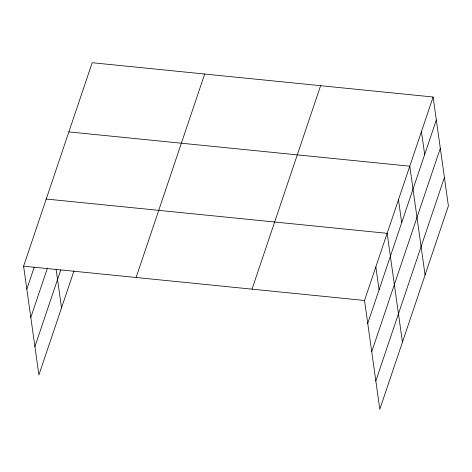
<?xml version="1.0" encoding="UTF-8"?>
<svg xmlns="http://www.w3.org/2000/svg" width="472" height="472" viewBox="0 0 472 472"><rect width="100%" height="100%" fill="white"/><g stroke="black" fill="none" stroke-linecap="round" stroke-linejoin="round"><path stroke-width="0.71" d="M73.998 270.851L38.893 374.992L23.6 266.178L92.188 62.717L433.107 97.008L448.4 205.822L379.812 409.283L364.52 300.469L433.107 97.008M26.821 289.112L34.214 267.187M30.804 317.449L47.436 268.12M34.91 346.649L60.776 269.913M136.101 277.495L204.695 74.033M252.013 289.153L320.606 85.692M367.741 323.403L436.329 119.941M371.724 351.74L440.311 148.279M375.824 380.939L444.417 177.478M68.871 131.894L409.784 166.185L425.077 274.993M46.232 199.036L387.152 233.327L402.445 342.141M23.6 266.178L364.52 300.469M421.449 131.6L424.67 154.527M398.468 199.756L401.69 222.69M375.836 266.898L379.057 289.832M56.109 269.288L61.525 307.85"/></g></svg>
